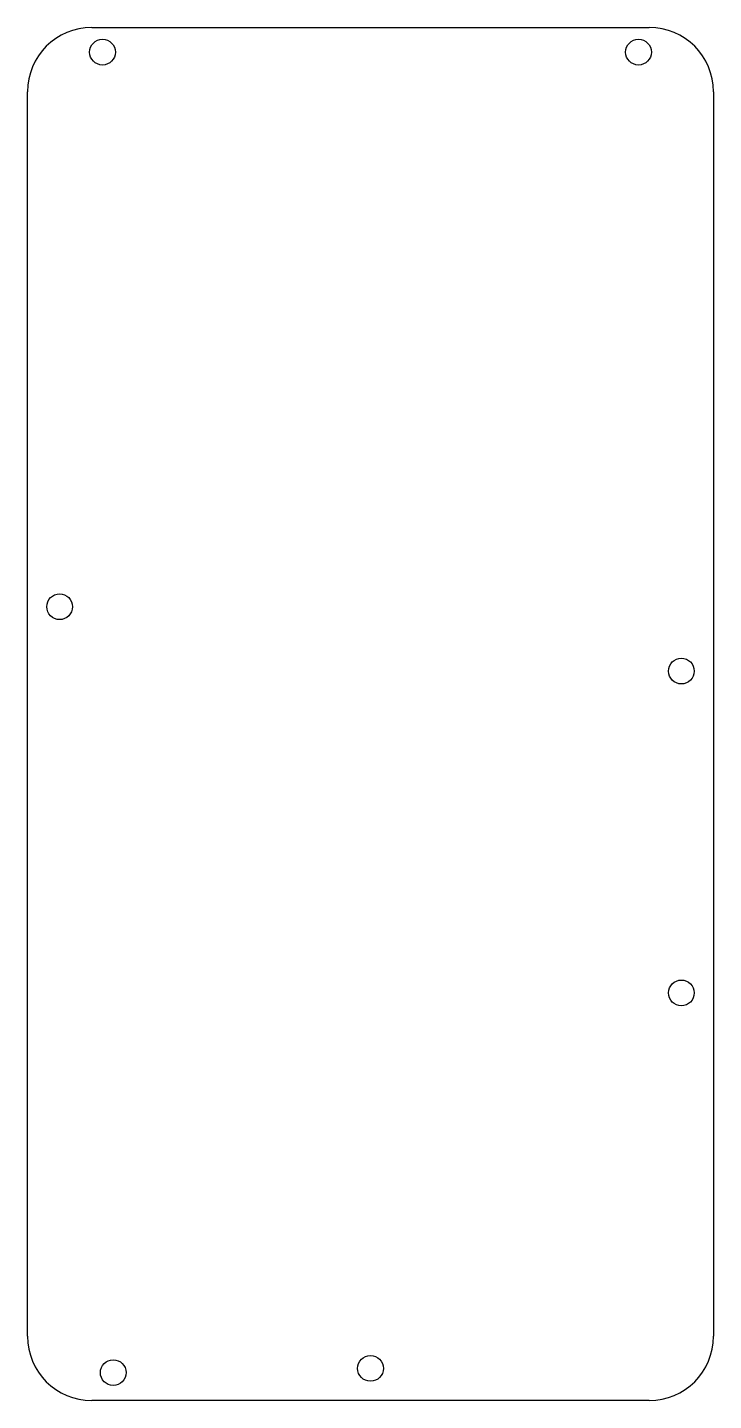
# Model space of a CAD drawing. Header units: millimetres. Extents: x -32 to 32, y -64 to 64.
import ezdxf

# ---------------------------------------------------------------- set-up
doc = ezdxf.new("R2010")
doc.units = ezdxf.units.MM

msp = doc.modelspace()

# ---------------------------------------------------------------- linework, layer by layer
for p, q in [((-26, 64, 7.9), (26, 64, 7.9)), ((-32, -58, 7.9), (-32, 58, 7.9)), ((32, 58, 7.9), (32, -58, 7.9)), ((26, -64, 7.9), (-26, -64, 7.9))]:
    msp.add_line(p, q)
for centre in [(-25, 61.7, 7.9), (25, 61.7, 7.9), (-29, 10, 7.9), (29, 4, 7.9), (29, -26, 7.9), (0, -61, 7.9), (-24, -61.4, 7.9)]:
    msp.add_circle(centre, 1.2)
for centre, start, end in [((-26, 58, 7.9), 90, 180), ((26, 58, 7.9), 0, 90), ((-26, -58, 7.9), 180, 270), ((26, -58, 7.9), -90, 0)]:
    msp.add_arc(centre, 6, start, end)

doc.saveas('drawing.dxf')
